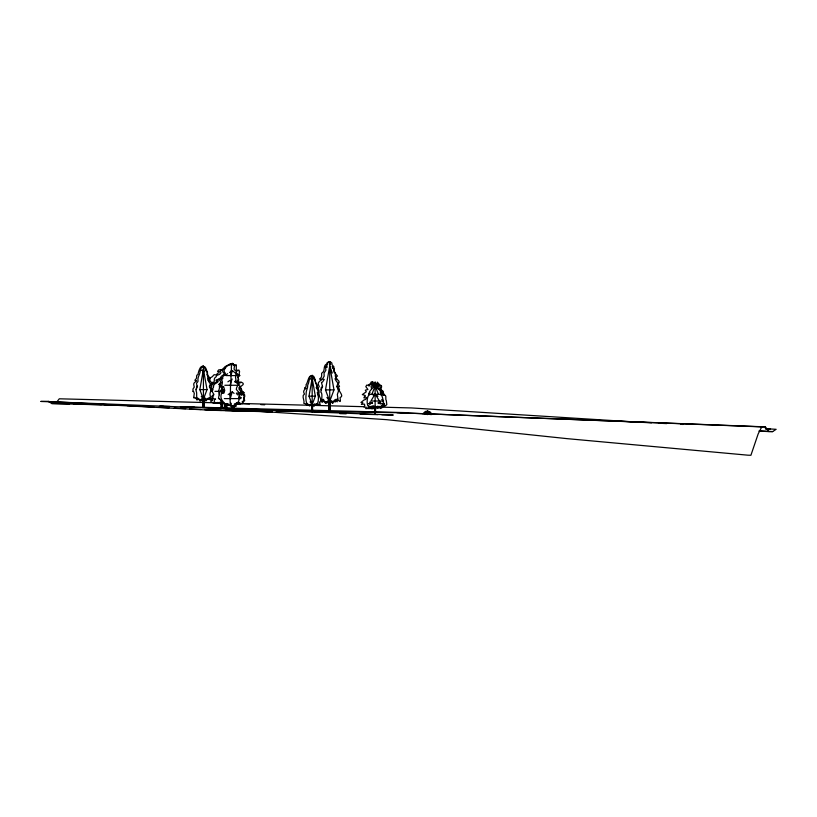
<?xml version="1.0" encoding="UTF-8"?>
<svg xmlns="http://www.w3.org/2000/svg" width="817" height="817" viewBox="0 0 817 817"><rect width="100%" height="100%" fill="white"/><g stroke="black" fill="none" stroke-linecap="round" stroke-linejoin="round"><path stroke-width="1.23" d="M207.845 398.533L209.642 398.206L209.908 399.666L207.998 398.298M337.104 399.993L337.258 401.862L335.276 400.207L335.307 401.984L333.51 401.351L332.672 403.384L332.437 401.494L331.682 402.607L330.109 402.597L330.466 401.055C332.233 401.004 331.253 403.128 331.202 400.698M311.839 411.645C311.767 409.899 312.523 402.924 310.889 405.273C309.725 403.843 310 408.061 309.52 404.854C307.59 406.09 308.08 402.842 307.284 403.812C305.783 403.036 305.67 396.95 306.13 394.274C305.875 389.883 307.927 389.035 307.723 384.95C309.418 383.061 309.143 373.461 312.686 376.423M371.48 388.688L371.041 385.787C377.903 385.736 366.476 391.292 369.764 394.682A1.583 1.113 -90 0 1 368.804 394.968C367.017 397.419 366.547 403.271 367.977 405.957A1.45 1.031 -90 0 1 368.875 405.886L368.641 406.437L372.501 406.59C376.525 404.354 374.942 422.655 374.574 406.376M221.244 408.04L221.407 402.883L219.559 402.352M225.022 408.051L225.073 403.629M237.849 377.801L237.502 376.964M222.816 391.894L222.316 393.263C221.417 388.269 221.233 388.872 219.344 393.723L218.456 398.451L220.804 399.901L220.59 400.851C221.448 403.384 224.849 404.681 227.412 404.609L231.589 406.08L231.477 408.01L232.763 408.204C231.466 405.63 235.48 405.498 234.295 408.112L234.316 406.835M374.646 412.738L375.483 412.738L375.697 406.376M229.965 365.097L232.518 363.463C233.213 366.21 233.764 364.791 234.704 365.556C232.774 371.735 235.704 369.151 236.44 371.806L235.51 377.158L235.929 379.936L234.939 382.08C242.383 382.907 236.307 385.093 236.297 389.484L239.34 392.865L236.317 393.151L237.471 394.815L239.34 394.825L238.952 400.105L237.788 404.313L236.573 403.138L234.448 403.915L233.805 408.112M331.12 402.26L329.966 402.801L330.374 410.634L329.098 410.634L328.71 401.055C326.78 400.034 327.934 403.292 326.473 401.617M242.292 394.774L239.912 394.815M367.129 397.389L367.231 398.042M244.252 394.774C229.168 391.843 248.736 394.315 243.527 392.344L239.881 390.475L239.687 389.015C239.095 385.481 246.938 384.797 241.281 382.101L237.941 382.918L237.022 382.08L238.738 379.936L238.013 377.158C240.596 375.575 238.431 373.43 239.626 371.806L238.972 370.101L237.104 370.898L236.297 370.448L236.307 364.811L234.06 365.73M221.662 378.731L221.795 377.965M312.462 411.421C311.706 408.143 313.166 401.801 314.239 406.172C314.851 404.119 316.485 405.651 316.577 404.058M234.213 408.112L234.234 406.509M375.36 412.738C373.42 404.875 376.994 408.796 377.76 406.12M375.452 412.738C374.257 409.154 376.137 406.029 377.771 406.59C385.961 408.663 383.04 398.032 381.468 394.968A1.583 1.113 -90 0 1 380.508 394.682C383.837 391.261 372.338 385.757 379.241 385.787L378.792 388.688M225.257 404.956L224.798 408.051M377.975 385.971L379.844 385.256L380.936 385.787L380.783 388.361L378.802 388.79M429.946 412.565C426.821 411.329 431.08 410.594 431.519 414.638M430.283 414.638L429.732 412.963M225.053 404.956L224.399 408.051L226.83 408.051L226.748 403.629M306.732 403.312L306.722 404.977M378.904 406.529L381.641 406.437L381.396 405.886A1.45 1.031 -90 0 1 382.295 405.957L384.327 406.437L383.99 405.886A1.45 1.45 0 0 1 385.267 405.957L386.829 404.568L386.298 400.534C384.889 399.666 387.268 394.785 384.092 394.968A1.583 1.583 0 0 1 382.734 394.682L383.347 391.414L380.324 389.638M202.973 367.262C205.71 363.248 208.57 376.259 207.865 378.261M204.863 397.338L203.423 399.268L199.828 389.607L203.423 369.294L204.27 371.684M312.176 404.67L309.01 396.174L312.176 378.302L315.342 396.174L312.176 404.67L310.062 401.841M329.741 365.914L333.979 389.883L329.741 401.28L325.493 389.883L329.741 365.914L332.284 373.103M240.892 394.141L240.637 392.722M328.7 400.698L328.363 402.607L329.527 403.047L329.282 410.634L329.006 401.055C325.809 401.198 328.138 405.232 325.411 401.79C323.726 402.046 324.206 400.442 323.44 399.36C320.152 402.342 323.399 393.508 320.754 392.027L321.03 391.323A1.358 0.96 -90 0 0 320.979 390.209L321.163 387.626L322.562 386.768L321.459 382.407L322.48 382.111L324.257 379.445L322.449 379.047L324.175 376.167L324.032 373.195L325.891 370.244L325.513 366.904L327.607 364.453L327.546 363.085L329.118 361.788L330.497 363.514M322.368 400.534L322.215 401.862L322.981 400.626M239.299 392.64L239.391 393.743L242.159 393.661L241.709 394.999M205.598 369.744L205.588 369.049M238.87 402.434L237.41 402.495M221.08 408.04C222.929 404.691 219.579 401.341 217.904 403.435L215.892 403.108M373.124 385.808L372.981 383.296L374.503 386.318L376.126 386.196L377.291 383.296L377.148 385.808M227.912 404.017L228.597 404.303M329.496 362.779L330.242 361.727L331.927 363.085L331.865 364.453L333.969 366.904L333.581 370.244L335.45 373.195L335.297 376.167L337.023 379.047L335.215 379.445L337.002 382.111L338.024 382.407L336.91 386.768L338.309 387.626L338.493 390.209A1.358 0.96 -90 0 0 338.442 391.323L337.35 394.448L338.024 399.462L336.931 399.094L336.839 400.483L335.879 399.329L335.767 400.677L334.541 399.993M371.061 384.439L372.235 383.735L371.949 382.856M220.856 383.326L218.517 391.333L219.518 394.764M230.915 375.585L232.375 370.622L238.493 375.585M229.863 394.774C231.303 393.355 229.26 384.051 232.13 379.037M230.261 398.604L232.253 391.874L234.091 393.375M237.369 380.977L237.481 380.242M368.947 407.254L368.436 408.612L369.784 408.541A2.727 1.93 -90 0 1 370.326 408.214L371.204 406.447M232.334 405.732L232.212 407.469M204.066 367.262C200.512 363.432 198.47 371.878 197.959 374.523C195.406 375.258 197.561 377.597 195.876 379.139C192.516 381.907 199.266 379.272 195.243 381.947C193.343 383.387 193.639 384.102 194.078 386.39C194.946 387.564 192.71 387.952 192.924 389.883A1.154 1.154 0 0 1 192.996 390.822L192.659 391.425L193.609 391.527L194.303 393.477L193.629 397.848L194.722 397.368L195.192 398.573L196.06 397.613L196.734 399.768L198.909 399.319L199.91 401.045L200.196 399.442L200.941 401.045L201.135 399.442L201.768 399.993L202.065 399.125L203.004 399.37L203.045 407.193L202.555 399.074C198.827 401.535 198.991 397.389 197.275 398.379C195.947 397.501 197.397 392.62 196.049 390.822A1.154 0.817 -90 0 0 195.998 389.883L197.5 386.022M202.575 371.684L203.423 369.294L207.018 389.607L203.423 399.268L201.268 396.368M321.244 389.883L322.521 386.288M371.868 394.315L375.136 385.992L377.342 388.769M223.153 390.812L223.317 390.403C220.937 389.495 223.766 387.248 221.938 386.461L220.835 386.584C216.76 389.26 222.255 383.03 220.069 380.651L219.068 379.864L221.009 378.577L221.06 376.586C222.132 375.34 226.309 374.125 222.827 371.96L222.49 370.101L224.951 366.71L229.802 364.106L232.814 363.463C234.234 366.087 234.55 364.525 235.888 365.556M242.2 391.772L241.342 390.761M382.744 404.292L384.388 403.853L382.713 403.578M311.348 404.823C312.125 406.018 311.982 408.908 311.89 411.421M243.834 395.755L243.17 391.874M310.011 378.853L309.735 379.354L310.103 378.925M765.427 428.68L776.15 429.313L772.637 431.601L769.011 431.601L765.386 426.872L761.771 426.872L758.145 433.97L750.905 455.273L747.953 455.192L567.315 438.668L386.676 419.662L208.927 408.01L40.85 401.372L212.604 410.308L272.398 411.87M197.694 398.706L197.05 399.758L197.173 398.175M239.463 386.809L238.962 387.626M316.557 404.221C319.273 403.261 318.344 394.458 317.833 390.526C316.179 388.32 317.629 386.186 315.576 382.897C315.617 380.559 313.565 372.746 311.685 377.076M201.544 399.135C204.536 398.267 201.421 406.192 203.964 407.193C203.086 403.435 204.362 395.888 205.904 401.045C206.63 398.91 208.355 399.738 208.529 398.747C208.774 397.266 210.796 398.88 210.286 395.826C209.479 394.121 210.561 391.823 210.806 390.822A1.154 0.817 -90 0 1 210.847 389.883L210.694 387.687L209.499 386.962L210.449 383.275L209.581 383.02L208.233 380.385L209.898 381.171L209.397 381.907M428.016 411.094C424.115 411.809 429.027 411.462 427.873 411.094M216.791 403.128C214.738 403.915 211.634 402.699 210.551 400.984C214.697 398.339 211.583 399.87 210.04 398.175M325.922 401.494L325.595 403.384L324.4 401.351L321.867 401.984L321.449 400.228L320.826 401.719L319.416 402.005L320.244 405.028L317.241 403.71M372.041 382.427C374.39 380.589 372.113 384.225 372.93 384.531M212.828 384.021L212.032 382.407L213.135 382.387C215.484 381.692 213.257 379.527 215.024 377.638L216.025 376.933C216.852 373.532 219.211 376.157 220.968 372.777C221.019 371 218.854 371.235 221.621 369.978L225.073 367.497M218.701 379.415L219.344 379.405M425.841 413.545L427.362 411.339L430.416 413.545L424.309 413.545L427.362 411.339L428.884 413.545M223.776 368.957L225.186 367.589M309.112 378.853L308.724 379.354L309.122 378.843M240.698 403.373L240.372 404.313L238.605 403.138M56.322 402.658L59.273 398.798L214.207 402.781M369.989 392.466L368.518 394.315L381.753 394.315L380.283 392.466M212.818 384.766L211.256 385.154M207.069 374.513L207.508 372.154L206.19 371.306M240.259 386.788C240.831 389.106 242.894 390.403 241.515 391.721M207.967 379.599L208.754 378.179L210.04 377.965L206.997 374.952M424.207 413.79C427.791 409.797 425.238 411.176 422.93 413.79M224.287 403.241L223.572 403.22M223.552 369.264L221.621 369.978M211.358 391.333L213.145 389.668M218.507 384.674L221.193 382.182M196.172 389.648C196.519 387.227 197.367 386.206 196.468 383.224C199.583 380.334 196.928 381.294 198.368 376.923C199.031 375.524 201.421 369.631 199.511 370.499C201.105 370.07 202.065 363.565 203.882 367.262M217.24 402.597C215.555 403.945 212.257 400.933 215.565 398.921C213.033 399.687 212.451 397.133 212.757 395.03M373.246 395.499L375.136 393.917L377.965 396.286M374.574 388.361L374.278 387.054L374.656 387.718M207.927 380.028L209.315 380.324L211.674 382.693L210.715 384.838L211.848 386.737L210.735 387.37L211.44 390.444L213.931 394.407L213.257 395.918L211.654 396.235L212.594 399.666L211.103 398.43L210.551 398.972L212.124 400.687M239.698 388.483L240.464 387.758L239.932 387.268M382.632 404.241L384.501 404.568M373.226 384.439C376.31 381.202 374.38 385.941 376.29 386.298M320.642 399.493L321.418 400.606L318.14 393.416M41.156 401.494L48.397 401.331L51.767 403.537L121.804 405.375M224.787 375.585L227.637 373.726M229.536 372.481L232.375 370.622M227.902 381.805L230.016 380.426M228.137 394.57L232.253 391.874M377.679 384.439C374.431 380.681 374.574 388.228 375.606 383.857C374.503 381.764 373.379 384.96 371.766 384.531C370.765 383.816 374.227 381.886 371.418 381.866C369.754 382.479 372.205 384.582 369.539 384.031L368.579 385.593C365.863 384.439 367.027 385.267 365.812 386.645L367.926 389.464L365.291 390.199L366.292 391.792L362.288 394.601L365.015 395.367L365.475 396.163C364.137 396.47 362.922 398.839 365.128 397.726L366.547 398.053L365.679 399.36A4.391 4.391 0 0 1 364.106 399.911L360.93 402.475L362.84 402.679L361.38 404.405L364.229 404.058L364.852 405.222L363.902 406.958L366.384 407.254L365.659 408.612L367.568 408.541A2.727 2.727 0 0 1 368.334 408.214L369.284 407.213C371.521 404.762 369.029 410.471 372.583 408.388C375.126 408.96 371.408 405.018 373.839 406.325M240.627 388.514L241.311 388.412L241.403 389.331M235.51 403.915C238.309 401.178 243.343 406.897 242.874 401.321L243.977 400.105L243.752 398.645L244.712 396.694L244.661 394.825L244.069 394.979M378.669 406.437C379.548 409.337 375.32 408.766 377.383 406.652M368.498 407.244L367.916 407.356M313.197 405.661L312.349 405.804L312.513 411.645M210.418 385.226L211.47 384.695C212.532 382.244 214.861 384 216.719 381.58C216.423 380.303 214.759 380.16 217.639 379.445C219.375 379.834 220.233 376.984 221.734 377.893C220.376 378.342 216.107 380.222 218.21 381.58C216.26 383.867 215.433 382.673 213.748 385.226L213.349 388.034L211.511 388.81L212.226 390.342L211.215 390.485M234.408 406.468L235.48 406.202L235.48 405.395M222.244 369.519L218.68 369.897L217.526 371.408L219.262 371.653L218.987 372.777L217.363 373.369L216.485 375.115C213.166 373.931 213.942 375.473 211.991 376.933L210.572 377.638L209.356 380.977L208.141 377.985M382.969 394.999L384.113 394.856L384.174 394.131L382.06 392.293M237.001 382.918L239.8 382.101L240.688 382.846M238.39 403.138L236.164 403.915L236.123 406.202L233.141 406.11L232.763 408.204M226.86 404.292L227.085 404.272A2.492 2.492 0 0 1 227.637 404.017M206.292 399.176L205.302 399.135C203.147 398.716 203.79 404.017 203.811 407.193C203.331 403.19 203.893 400.218 205.251 398.696M314.371 404.609L314.923 404.027M207.477 399.176L206.078 399.135M223.378 403.128L222.326 403.669L222.53 408.04M226.013 375.585L239.963 375.585L236.174 373.103M224.808 385.267L239.8 385.267L235 381.376M199.828 389.607L207.018 389.607M325.493 389.883L333.979 389.883M214.932 391.333L220.978 391.333M309.01 396.174L315.342 396.174M224.338 398.604L240.545 398.604L238.707 397.113M51.767 403.537L69.619 403.894M234.326 408.112L233.56 408.112L233.407 405.559M212.604 410.308L221.499 410.42M231.671 410.553L253.27 410.828M276.013 411.084L396.868 412.677L765.386 426.872M310.736 404.486L311.818 405.283L311.767 411.421M235.653 404.129L237.144 404.272L236.859 403.118M237.083 403.373L364.29 406.703M373.195 406.937L379.558 407.101M382.101 407.172L411.36 407.938L635.044 421.981M73.428 403.996L101.369 404.711M105.179 404.803L121.682 405.232M159.785 406.212L169.946 406.468M181.374 406.764L227.095 407.938M223.47 407.938L407.734 412.677M131.986 405.64L138.359 405.804M159.999 406.376L163.819 406.468M180.373 406.907L194.385 407.274M202.024 407.469L331.6 412.187M221.315 410.44L204.771 409.705M225.124 410.532L253.076 411.247M256.895 411.349L272.143 411.737M339.821 413.637L346.173 413.81M360.174 414.168L377.985 414.638M381.794 414.74L393.243 415.036L208.989 407.938M765.417 428.813L770.492 428.945M332.866 368.283C336.4 368.079 332.396 372.542 334.97 373.052L337.544 376.147L336.032 376.402L335.532 377.577M237.093 381.866L237.87 382.703L238.37 378.945M761.771 426.872L396.868 412.677M637.566 422.113L651.496 422.828M659.094 423.216L666.682 423.604M680.612 424.319L683.145 424.452M759.933 430.947L772.637 431.601M758.85 431.08L769.011 431.601M241.842 403.608L249.451 404.007M260.858 404.599L264.667 404.803M48.152 401.494L121.999 405.365M127.095 405.63L138.553 406.233M142.372 406.437L153.831 407.04M158.927 407.305L169.119 407.836M174.205 408.102L185.663 408.704M189.483 408.908L200.951 409.501M231.793 408.204L231.671 406.08L224.941 403.864L222.459 400.851C221.06 398.767 220.416 396.848 221.407 393.723C225.073 381.58 221.999 400.228 224.746 390.403L223.582 386.461C218.854 389.474 223.766 383.52 222.02 380.651L221.182 379.864L222.806 378.577C221.366 375.034 228.014 375.146 224.328 371.96L224.052 370.101L226.513 366.425L231.64 363.565L232.702 363.463L233.948 364.933M332.876 401.127L334.521 401.178L334.96 400.422C339.698 398.308 340.995 405.763 340.086 397.522C343.681 396.531 340.556 393.079 339.218 390.608C340.423 389.505 337.462 387.095 338.738 386.788C341.179 386.635 337.002 384.715 338.687 383.439C340.566 381.13 336.798 379.078 335.052 378.577M314.964 380.079C314.821 382.897 319.212 385.665 316.496 386.992M373.543 406.366C367.916 405.14 375.8 412.411 371.602 406.437M238.993 392.824L242.588 393.038L241.679 392.344M233.693 406.468L232.712 406.11L232.488 408.204M239.034 389.362L239.718 389.066L239.024 388.443M211.103 398.43L209.642 398.206M240.525 391.435L241.546 391.874M243.823 396.807L244.681 400.636L243.252 401.913A1.328 1.328 0 0 0 242.098 401.852M227.34 403.976L228.168 404.497M381.018 403.138C382.56 404.926 379.691 403.445 379.874 403.516C376.606 403.996 378.383 401.249 379.497 403.118M217.802 402.383C219.426 403.486 223.041 403.843 220.784 408.04L222.602 408.04L222.459 403.281M240.412 388.514L239.779 387.411M236.348 381.805L238.462 383.193M239.452 396.592L241.505 397.93M330.395 364.28C330.946 361.185 326.361 361.645 326.871 363.861C322.388 365.761 325.993 371.02 321.663 373.195C321.408 374.911 322.296 376.239 320.703 378.026C317.323 380.599 322.347 377.801 321.704 379.823L320.09 380.845C318.375 382.499 317.752 383.03 318.681 385.328C320.815 387.728 316.363 387.003 317.936 389.29M381.733 399.442L383.622 401.024L370.949 401.024L375.136 393.917L379.435 401.024M231.425 405.732L231.997 408.204L230.956 403.138L230.292 404.313L229.904 394.979M316.955 403.935L317.782 405.099L317.67 404.109M219.405 398.819L221.193 400.473M377.617 383.694C376.514 380.079 378.077 383.602 379.098 384.031C380.119 386.472 382.162 384.031 381.478 387.564C378.424 389.096 383.704 389.821 381.396 391.792M235.623 370.448L236.297 370.898L237.859 370.101L238.237 370.744M379.068 406.447L379.946 408.214A2.727 1.93 -90 0 1 380.497 408.541C380.967 408.326 383.97 406.958 382.448 405.559M237.604 402.352L238.401 403.976A2.492 1.757 -90 0 1 238.901 404.272L240.127 404.344L239.657 403.098M384 403.179L384.633 403.945M326.912 397.481L329.741 401.28M316.138 387.738C320.53 388.78 318.763 393.334 318.722 395.847M369.56 385.379L368.967 384.766L369.151 386.094M313.309 377.464L313.524 378.026M204.72 368.344L204.955 368.988M375.136 385.992L378.496 394.315M336.951 386.288L338.228 389.883M317.241 392.599L318.507 396.174M209.346 386.022L210.623 389.607M377.975 385.808C378.925 382.907 376.882 382.999 376.617 386.053M314.096 378.884L314.259 379.65M232.416 364.168C230.7 363.514 232.181 365.812 231.293 366.884C231.997 371.745 230.333 369.192 230.782 373.43C231.354 379.006 230.751 382.101 230.292 385.277M312.543 376.423C308.366 373.43 308.07 382.907 305.987 384.848C306.773 385.961 305.538 387.401 304.496 388.095C304.792 388.371 307.692 387.799 305.446 388.79C303.444 390.577 303.107 391.854 304.506 394.049C301.095 395.806 304.915 400.401 303.863 403.384C306.018 402.893 308.213 407.417 310.399 404.67M236.991 381.171L239.534 382.938M374.339 406.376L374.768 412.738M226.738 408.051L226.278 404.956M332.57 367.936L332.294 366.435M316.067 404.027L315.74 404.599L314.259 404.231C312.165 404.803 312.4 408.214 312.645 411.645M233.58 405.559L233.774 408.112M222.265 403.281L222.367 408.04M427.311 411.094L427.311 414.638M375.136 381.825L375.136 412.738M329.741 361.727L329.741 410.634M312.176 375.177L312.176 411.645M234.009 405.559L234.009 408.112M225.768 404.956L225.768 408.051M221.805 377.607L221.805 378.731M221.805 386.012L221.805 390.863M221.805 391.711L221.805 393.334M221.805 401.525L221.805 408.04M203.423 365.75L203.423 407.193M372.481 403.026C369.682 404.201 371.98 401.433 372.481 403.026M379.251 402.699L379.445 403.486L379.292 402.699M370.162 402.791C371.388 404.139 369.529 400.054 370.162 402.791M376.137 387.922C375.177 389.801 376.045 385.491 376.137 387.922M368.63 403.598L370.234 403.955L368.63 403.598M379.854 401.995C378.935 404.619 381.192 401.811 379.885 401.933M205.721 370.091L206.19 370.499L205.721 370.091M314.198 378.996L314.606 379.354L314.198 378.996M332.448 366.853L333.009 367.333L332.448 366.853M201.135 370.152L200.655 370.499L201.135 370.152M327.035 366.925L326.473 367.333L327.035 366.925M327.311 367.109L327.311 367.109M325.922 366.925L325.003 367.099L325.922 366.925"/></g></svg>
